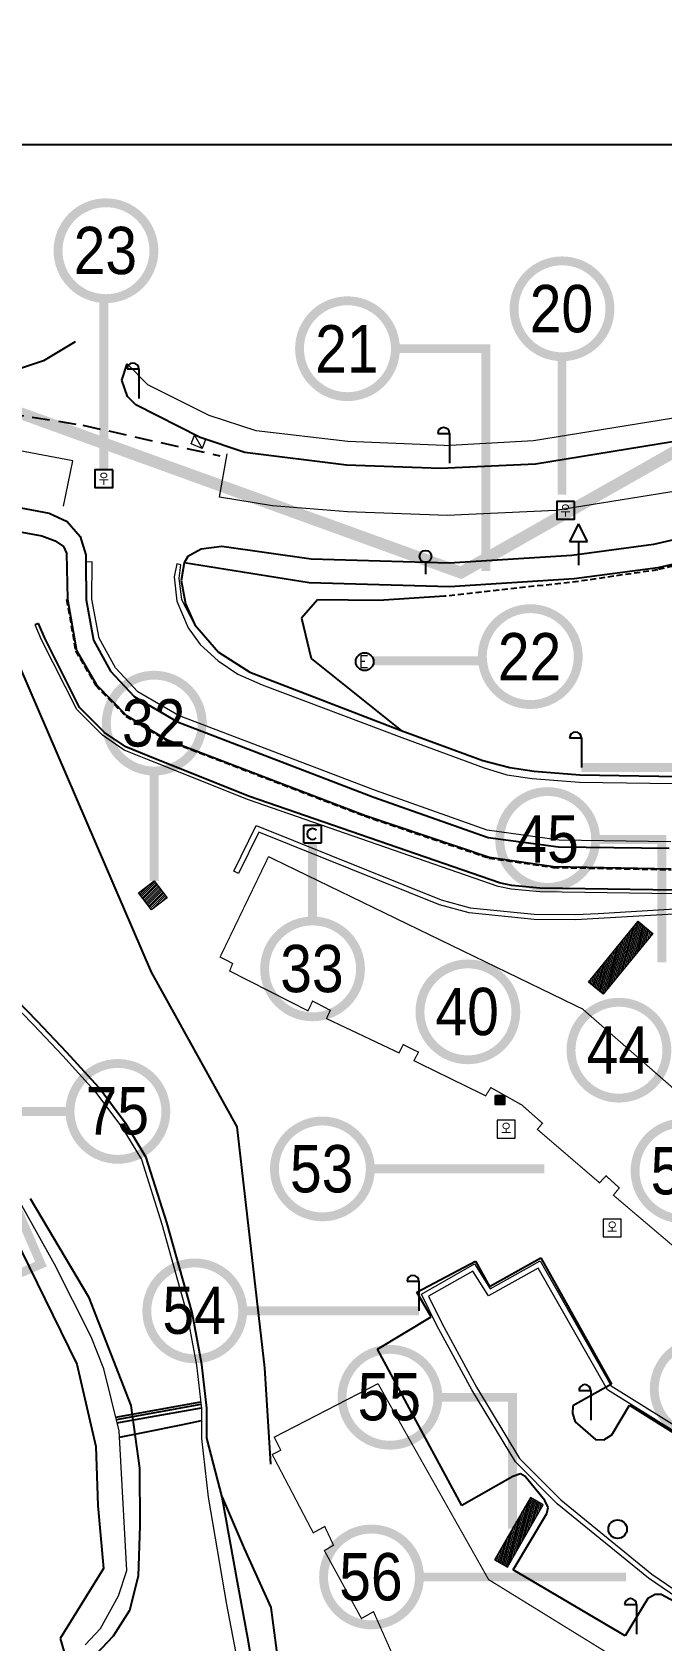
# Model space of a CAD drawing. Extents: x 120542 to 122291, y 586607 to 587713.
# Drawn here: x 120937.3 to 120990.5, y 587433.6 to 587569.5 of the extents above; entities that cross this region are included whole.
import ezdxf
from ezdxf.enums import TextEntityAlignment as Align

# ---------------------------------------------------------------- set-up
doc = ezdxf.new("R2010")
doc.units = 0
doc.header["$MEASUREMENT"] = 0
doc.linetypes.add('DASHED', pattern=[0.75, 0.5, -0.25])
doc.linetypes.add('PHANTOM2', pattern=[1.25, 0.625, -0.125, 0.125, -0.125, 0.125, -0.125])
for name, color, linetype in [('_0넘버링', 7, 'Continuous'), ('_조사구역', 6, 'Continuous'), ('가드레일', 114, 'Continuous'), ('가로등', 7, 'Continuous'), ('낙차공', 6, 'Continuous'), ('도로_보도블럭', 202, 'Continuous'), ('도로_아스콘', 1, 'Continuous'), ('석축_상단', 25, 'SUKCHUK'), ('옹벽_상단', 2, 'ONGBYUCK'), ('우수맨홀', 5, 'Continuous'), ('전력주', 2, 'Continuous'), ('주의표지판', 1, 'Continuous'), ('지시표지판', 7, 'Continuous'), ('지형_상단', 7, 'SUNGJEULTO'), ('지형_하단', 7, 'Continuous'), ('집수맨홀', 144, 'Continuous'), ('차선', 7, 'DASHED'), ('통신맨홀', 3, 'Continuous')]:
    doc.layers.add(name, color=color, linetype=linetype)
for name, color, linetype, lineweight in [('건물', 7, 'Continuous', 20), ('관정', 5, 'Continuous', 18), ('도로-경계석보차도', 134, 'Continuous', 18), ('석축_하단', 30, 'Continuous', 18), ('스틸그레이팅', 140, 'Continuous', 18), ('오수맨홀', 1, 'Continuous', 18), ('옹벽_하단', 2, 'Continuous', 18), ('우수받이', 122, 'Continuous', 18), ('일단정지선', 7, 'Continuous', 20), ('중앙선', 2, 'Continuous', 18), ('환기구', 11, 'Continuous', 18), ('휀스', 3, 'FENCELINE1', 18)]:
    doc.layers.add(name, color=color, linetype=linetype, lineweight=lineweight)
doc.styles.add('GHS', font='simplex.shx', dxfattribs={"bigfont": 'ngsw.shx'})
doc.styles.add('JKS_FONT', font='', dxfattribs={"height": 1.5})
doc.styles.add('sks-ghs', font='romans.shx', dxfattribs={"bigfont": 'ghs.shx'})
doc.styles.get('JKS_FONT').set_extended_font_data('Expo M')
doc.linetypes.add('FENCELINE1', pattern='A,0.25,-0.1,[133,ltypeshp.shx,S=0.1,R=0,X=-0.1,Y=0],-0.1,1', length=1.45)
doc.linetypes.add('ONGBYUCK', pattern='A,1,0,[")",sks-ghs,S=0.5,R=90,X=0.5,Y=0],2', length=3)
doc.linetypes.add('SUKCHUK', pattern='A,1,["V",sks-ghs,S=0.5,R=0,X=0.5,Y=0],0.25,["V",sks-ghs,S=0.5,R=0,X=0.5,Y=0],0.25,["V",sks-ghs,S=0.5,R=0,X=0.5,Y=0],1', length=2.5)
doc.linetypes.add('SUNGJEULTO', pattern='A,0.25,["|",sks-ghs,S=0.3,R=0,X=0.5,Y=0.1],0.55,["|",sks-ghs,S=0.15,R=0,X=0.5,Y=0.05],0.25', length=1.05)
pattern_1 = [(75, (0, 0), (-0.120740728286, 0.032352380638), [])]

# ---------------------------------------------------------------- blocks, each defined once
blk = doc.blocks.new('우수받이')
at = {"layer": '우수받이'}
for points in [[(-0.5, 0), (0.5, 0), (0.5, -0.8), (-0.5, -0.8), (-0.5, 0)], [(-0.5, 0), (0.5, -0.8)]]:
    blk.add_lwpolyline(points, dxfattribs=at)
blk = doc.blocks.new('가로등')
at = {"layer": '가로등'}
for points in [[(-1, 2.5), (0, 2.5)], [(0, 2.5), (0, 0)]]:
    blk.add_lwpolyline(points, dxfattribs=at)
blk.add_arc((-0.5, 2.5), 0.5, 0, 180, dxfattribs=at)
blk = doc.blocks.new('전력주')
at = {"layer": '전력주'}
blk.add_circle((0, 0), 0.75, dxfattribs=at)
at = {"layer": '전력주', "style": 'GHS'}
blk.add_text('E', height=1, rotation=359.9995, dxfattribs=at).set_placement((-0.5, -0.48))
blk = doc.blocks.new('집수맨홀')
at = {"layer": '집수맨홀'}
blk.add_lwpolyline([(-0.37, 0.37), (0.38, 0.37), (0.38, -0.38), (-0.37, -0.38)], close=True, dxfattribs=at)
at = {"layer": '집수맨홀', "color": 251}
for points in [[(-0.37, 0.3), (0.38, 0.3)], [(-0.37, 0.22), (0.38, 0.22)], [(-0.37, 0.15), (0.38, 0.15)], [(-0.37, 0.07), (0.38, 0.07)], [(-0.37, 0), (0.38, 0)], [(-0.37, -0.08), (0.38, -0.08)], [(-0.37, -0.15), (0.38, -0.15)], [(-0.37, -0.23), (0.38, -0.23)], [(-0.37, -0.3), (0.38, -0.3)]]:
    blk.add_lwpolyline(points, dxfattribs=at)
blk = doc.blocks.new('주의표지판')
at = {"layer": '주의표지판'}
for points in [[(0, 3.5), (-0.75, 2)], [(0.75, 2), (0, 3.5)], [(-0.75, 2), (0.75, 2)], [(0, 2), (0, 0)]]:
    blk.add_lwpolyline(points, dxfattribs=at)
blk = doc.blocks.new('오수맨홀')
at = {"layer": '오수맨홀', "linetype": 'Continuous'}
blk.add_lwpolyline([(0.75, 0.75), (-0.75, 0.75), (-0.75, -0.75), (0.75, -0.75), (0.75, 0.75)], dxfattribs=at)
at = {"layer": '오수맨홀', "color": 1, "style": 'GHS'}
blk.add_text('오', height=1, dxfattribs=at).set_placement((0, 0.05, -2), align=Align.MIDDLE)
blk = doc.blocks.new('지시표지판')
at = {"layer": '지시표지판'}
blk.add_line((0, 1), (0, 0), dxfattribs=at)
blk.add_ellipse((0, 1.5), major_axis=(0, 0.5), ratio=0.999999, start_param=-1.570795, end_param=4.71239, dxfattribs=at)
blk = doc.blocks.new('통신맨홀')
at = {"layer": '통신맨홀', "linetype": 'Continuous'}
for points in [[(-0.75, 0.75), (0.75, 0.75)], [(-0.75, -0.75), (-0.75, 0.75)], [(0.75, -0.75), (0.75, 0.75)], [(-0.75, -0.75), (0.75, -0.75)]]:
    blk.add_lwpolyline(points, dxfattribs=at)
blk.add_arc((0, 0), 0.458, 45, 314, dxfattribs=at)
blk = doc.blocks.new('우수맨홀')
at = {"layer": '우수맨홀', "linetype": 'Continuous'}
blk.add_lwpolyline([(0.75, 0.75), (-0.75, 0.75), (-0.75, -0.75), (0.75, -0.75), (0.75, 0.75)], dxfattribs=at)
at = {"layer": '우수맨홀', "linetype": 'Continuous', "style": 'GHS'}
blk.add_text('우', height=1, dxfattribs=at).set_placement((0, -0.02, -2), align=Align.MIDDLE)

msp = doc.modelspace()

# ---------------------------------------------------------------- hatches: boundary and pattern name
at = {"layer": '관정'}
h = msp.add_hatch(dxfattribs=at)
h.set_pattern_fill('ANSI31', color=256, style=0)
h.set_pattern_definition([(45, (0, 0), (-0.088388347648, 0.088388347648), [])])
h.paths.add_polyline_path([(120947.62, 587497.8), (120948.71, 587496.37), (120947.38, 587495.37), (120946.3, 587496.8)])
at = {"layer": '환기구'}
h = msp.add_hatch(dxfattribs=at)
h.set_pattern_fill('ANSI31', color=256, angle=30, style=0)
h.set_pattern_definition(pattern_1)
h.paths.add_polyline_path([(120984.3, 587489.24), (120988.5, 587494.39), (120989.74, 587493.37), (120985.54, 587488.23)])
h = msp.add_hatch(dxfattribs=at)
h.set_pattern_fill('ANSI31', color=256, angle=30, style=0)
h.set_pattern_definition(pattern_1)
h.paths.add_polyline_path([(120977.45, 587439.83), (120980.47, 587445.1), (120979.39, 587445.72), (120976.37, 587440.45)])

# ---------------------------------------------------------------- linework, layer by layer
msp.add_lwpolyline([(120805.5, 587285), (120805.5, 587560), (121255.5, 587560), (121255.5, 587285), (120805.5, 587285)])
at = {"layer": '_0넘버링', "linetype": 'Continuous', "const_width": 0.75, "flags": 128}
for points, elevation in [([(120939.49, 587551.04, -1), (120947.59, 587551.04, -1)], -639), ([(120975.33, 587516.75, -1), (120983.43, 587516.75, -1)], -1281), ([(120970.06, 587486.74, -1), (120978.16, 587486.74, -1)], 628), ([(120940.5, 587478.33, -1), (120948.6, 587478.33, -1)], 624.26), ([(120988.23, 587473.3, -1), (120996.33, 587473.3, -1)], 628)]:
    msp.add_lwpolyline(points, format="xyb", close=True, dxfattribs=dict(at, elevation=elevation))
for points in [[(120978.01, 587546.13, -1), (120986.11, 587546.13, -1)], [(120959.89, 587542.76, -1), (120967.99, 587542.76, -1)], [(120943.57, 587511.13, -1), (120951.67, 587511.13, -1)], [(120976.8, 587501.3, -1), (120984.9, 587501.3, -1)], [(120956.94, 587490.37, -1), (120965.04, 587490.37, -1)], [(120982.82, 587483.5, -1), (120990.92, 587483.5, -1)], [(120957.77, 587473.47, -1), (120965.87, 587473.47, -1)], [(120946.99, 587461.48, -1), (120955.09, 587461.48, -1)], [(120989.85, 587454.88, -1), (120997.95, 587454.88, -1)], [(120963.48, 587454.18, -1), (120971.58, 587454.18, -1)], [(120961.92, 587439, -1), (120970.02, 587439, -1)]]:
    msp.add_lwpolyline(points, format="xyb", close=True, dxfattribs=at)
for points in [[(120943.36, 587532.54), (120943.36, 587546.86)], [(120975.63, 587523.98), (120975.63, 587542.76), (120967.99, 587542.76)], [(120982.06, 587530.44), (120982.06, 587542.08)], [(120966.13, 587516.4), (120975.04, 587516.4)], [(120983.7, 587507.38), (120993.09, 587507.38)], [(120947.62, 587497.8), (120947.62, 587507.08)], [(120960.99, 587501.01), (120960.99, 587494.42)], [(120990.5, 587490.92), (120990.5, 587501.3), (120984.9, 587501.3)], [(120980.58, 587473.47), (120965.87, 587473.47)], [(120969.97, 587461.48), (120955.09, 587461.48)], [(120977.88, 587443.09), (120977.88, 587454.18), (120971.58, 587454.18)], [(120987.47, 587439), (120970.02, 587439)]]:
    msp.add_lwpolyline(points, dxfattribs=at)
msp.add_lwpolyline([(120918.71, 587482.78), (120928.69, 587487.1), (120938.05, 587465.43), (120928.07, 587461.12)], close=True, dxfattribs=at)
at = {"layer": '_0넘버링', "linetype": 'Continuous', "const_width": 0.75, "elevation": 624.26, "flags": 128}
msp.add_lwpolyline([(120932.51, 587478.33), (120940.5, 587478.33)], dxfattribs=at)
at = {"layer": '_0넘버링', "linetype": 'Continuous'}
msp.add_circle((120986.76, 587443.04), 0.781, dxfattribs=at)
at = {"layer": '_조사구역', "color": 1, "linetype": 'PHANTOM2', "ltscale": 10, "const_width": 1, "flags": 128}
msp.add_lwpolyline([(120942.73, 587386.16), (120969.77, 587373.17), (120970.39, 587355.26), (120996.29, 587307.6), (121014.99, 587313.66), (121016.02, 587277.86), (121047.83, 587241.4), (121037.77, 587223.26), (121063.21, 587189.12), (121067.26, 587176.25), (121077.98, 587158.53), (121078.75, 587148.73), (121085.96, 587140.35), (121088.79, 587120.65), (121118.55, 587113.52), (121147.24, 587044.94), (120862.79, 587014.52), (120854.87, 586964.35), (120887.03, 586933.69), (120856.91, 586913.09), (120845.14, 586891.51), (120835.39, 586877.63), (120823.7, 586865.29), (120771.16, 586826.09), (120831.32, 586803.5), (120866.24, 586814.66), (120890.52, 586752.11), (120934.32, 586765.96), (120985.17, 586829.53), (121013.59, 586807.2), (121028.45, 586804.98), (121064.67, 586804.08), (121086.32, 586710.01), (121112.13, 586724.4), (121131.77, 586719.51), (121179.99, 586733.06), (121203.55, 586842.49), (121212.05, 586846.4), (121187.19, 586899.13), (121247.41, 586973.95), (121253.28, 586973.7), (121268.7, 586987.04), (121277.57, 587010.52), (121307.56, 587010.67), (121320.26, 587005.27), (121334.53, 587007.69), (121358.36, 587005.3), (121377.01, 587042.97), (121399.54, 587073.97), (121413.69, 587082.99), (121464.57, 587085.36), (121492.22, 587065.33), (121549.85, 587023.61), (121571.25, 587072.4), (121627.06, 587079.46), (121687.79, 587127.69), (121765.91, 587161.14), (121787.7, 587076.86), (121871.05, 586990.75), (121916.73, 586900.5), (122030.17, 586949.19), (122128.5, 586978.21), (122124.52, 587047.59), (122116.24, 587072.33), (122123.19, 587086.44), (122112.92, 587128.07), (122080.89, 587161.55), (122095.32, 587225.96), (122094.86, 587283.94), (122081.68, 587322.9), (122092.65, 587349.17), (122097.02, 587360.59), (122084.13, 587404.24), (122073.39, 587425.61), (122076.86, 587447.62), (122074.44, 587460.5), (122072.5, 587470.82), (122059.86, 587484.02), (122048.86, 587494.28), (122045.6, 587510.39), (122000.94, 587515.2), (121855.6, 587433.14), (121827.86, 587452.06), (121811.36, 587382.45), (121746.85, 587366.99), (121710.16, 587366.44), (121625.79, 587365.18), (121668.35, 587429.01), (121684.54, 587454.25), (121695.8, 587469.72), (121717.52, 587499.53), (121656.51, 587568.96), (121635.67, 587565.59), (121586.87, 587554.29), (121547.43, 587532.99), (121536.15, 587517.51), (121511.71, 587514.18), (121307.18, 587493.88), (121267.91, 587463.58), (121243.76, 587490.95), (121232.41, 587498.91), (121205.85, 587500.55), (121174.8, 587522.94), (121143.22, 587537.24), (121123.8, 587545.84), (121113.64, 587566.46), (121103.26, 587558.24), (121056.07, 587553.66), (121033.41, 587552.73), (121024.03, 587549.68), (121003.93, 587541.06), (120973.53, 587523.84), (120933.05, 587538.5), (120929.86, 587539.23), (120929.58, 587539.29), (120922.09, 587540.99), (120800.6, 587545.64), (120748.17, 587511.92), (120773.67, 587466.36), (120785.63, 587461.4), (120792.72, 587449.91), (120813.97, 587451.16), (120822.53, 587441.61), (120841.91, 587438.02), (120843.52, 587397.73), (120864.66, 587397.07), (120869.81, 587387.35), (120896.01, 587373.79)], close=True, dxfattribs=at)
at = {"layer": '가드레일', "linetype": 'DASHED'}
for p, q in [((121003.84, 587527.3, 640.59), (120990.14, 587524.08, 639.49)), ((120990.14, 587524.08, 639.49), (120983.45, 587523.1, 639.05)), ((120983.45, 587523.1, 639.05), (120972.13, 587521.85, 638.28))]:
    msp.add_line(p, q, dxfattribs=at)
at = {"layer": '건물', "const_width": 0.1}
for points in [[(120991.58, 587466.85), (120986.4, 587471.25), (120986.9, 587471.87), (120985.78, 587472.89), (120985.23, 587472.3), (120979.98, 587476.81), (120980.41, 587477.33), (120978.67, 587478.87), (120976.05, 587480.34), (120975.61, 587479.65), (120969.56, 587482.61), (120969.93, 587483.34), (120968.65, 587483.97), (120968.3, 587483.27), (120962.17, 587486.17), (120962.49, 587486.87), (120961, 587487.65), (120960.6, 587486.83), (120953.99, 587490.19), (120954.24, 587490.83), (120953.18, 587491.37), (120957.27, 587499.85)], [(120957.27, 587499.85), (120983.8, 587486.98), (121007.48, 587466.26)], [(120968.08, 587431.68), (120966.14, 587436.07), (120965.12, 587435.49), (120961.99, 587441.23), (120962.76, 587441.68), (120962.02, 587443.26), (120961.05, 587442.73), (120957.59, 587449.34), (120958.3, 587449.71), (120957.76, 587450.81), (120957.76, 587450.81), (120966.52, 587455.33)], [(120966.52, 587455.33), (120975.86, 587438.78), (121000.98, 587423.28)]]:
    msp.add_lwpolyline(points, dxfattribs=at)
at = {"layer": '관정'}
msp.add_lwpolyline([(120947.62, 587497.8), (120948.71, 587496.37), (120947.38, 587495.37), (120946.3, 587496.8)], close=True, dxfattribs=at)
at = {"layer": '낙차공'}
for points in [[(120944.38, 587452.51), (120951.54, 587453.8)], [(120944.42, 587452.31), (120951.58, 587453.6)], [(120944.47, 587452.01), (120947.3, 587452.52), (120951.61, 587453.3)], [(120944.69, 587450.81), (120946.68, 587451.21), (120950.04, 587451.89), (120951.61, 587452.21)]]:
    msp.add_lwpolyline(points, dxfattribs=at)
at = {"layer": '도로-경계석보차도'}
for p, q in [((120947.09, 587539.72, 636.57), (120945.32, 587541.49, 636.83)), ((120952.27, 587537.12, 636.76), (120947.09, 587539.72, 636.57)), ((120956.23, 587535.81, 637.01), (120952.27, 587537.12, 636.76)), ((120979.65, 587535.02, 638.73), (120992.36, 587537.07, 639.79)), ((120963.97, 587534.93, 637.49), (120956.23, 587535.81, 637.01)), ((120972.1, 587534.58, 638.09), (120963.97, 587534.93, 637.49)), ((120972.1, 587534.58, 638.09), (120979.65, 587535.02, 638.73))]:
    msp.add_line(p, q, dxfattribs=at)
at = {"layer": '도로_보도블럭'}
for p, q in [((120934.07, 587527.7, 635.96), (120938.11, 587526.96)), ((120938.11, 587526.96), (120939.26, 587526.54)), ((121003.55, 587527.35, 640.53), (120990.16, 587524.26, 639.47)), ((120939.26, 587526.54), (120939.94, 587526.05)), ((120939.94, 587526.05), (120940.2, 587525.49)), ((120940.2, 587525.49), (120940.29, 587521.59)), ((120960.69, 587522.98, 637.42), (120950.14, 587524.67, 636.5)), ((120990.16, 587524.26, 639.47), (120983.1, 587523.31, 638.98)), ((120972.55, 587522.64, 638.22), (120960.69, 587522.98, 637.42)), ((120983.1, 587523.31, 638.98), (120972.55, 587522.64, 638.22)), ((120940.29, 587521.59), (120941.05, 587517.26)), ((120941.05, 587517.26), (120942.73, 587514.37)), ((120942.73, 587514.37), (120945.28, 587511.78)), ((120945.28, 587511.78), (120948.66, 587509.76)), ((120948.66, 587509.76), (120965.38, 587503.36)), ((120965.38, 587503.36), (120975.91, 587499.8)), ((120975.91, 587499.8), (120981.33, 587499.02)), ((120981.33, 587499.02), (120991.27, 587498.82)), ((120969.8, 587463.05, 625.29), (120974.74, 587465.69, 625.37)), ((120974.74, 587465.69, 625.37), (120975.95, 587463.54, 625.36)), ((120975.95, 587463.54, 625.36), (120980.26, 587465.95, 625.36)), ((120980.26, 587465.95, 625.36), (120986.24, 587455.28, 625.27)), ((120971, 587460.97, 625.32), (120969.8, 587463.05, 625.29)), ((120966.47, 587458.24, 625.37), (120971, 587460.97, 625.32)), ((120973.59, 587445.05, 625.24), (120966.47, 587458.24, 625.37)), ((120986.24, 587455.28, 625.27), (120982.98, 587453.47, 625.29)), ((120982.98, 587453.47, 625.29), (120982.95, 587452.82, 625.33)), ((120986.26, 587451, 625.2), (120987.76, 587453.52, 625.22)), ((120987.76, 587453.52, 625.22), (121000.32, 587445.64, 625.06)), ((120982.95, 587452.82, 625.33), (120983.17, 587452.11, 625.29)), ((120983.17, 587452.11, 625.29), (120984.88, 587450.61, 625.27)), ((120985.59, 587450.59, 625.24), (120986.26, 587451, 625.2)), ((120984.88, 587450.61, 625.27), (120985.59, 587450.59, 625.24)), ((120977.9, 587447.5, 625.17), (120973.59, 587445.05, 625.24)), ((120978.56, 587447.72, 625.14), (120977.9, 587447.5, 625.17)), ((120978.96, 587447.5, 625.13), (120978.56, 587447.72, 625.14)), ((120980.61, 587445.46, 625.13), (120978.96, 587447.5, 625.13)), ((120980.88, 587444.86, 625.13), (120980.61, 587445.46, 625.13)), ((120977.94, 587439.59, 625.22), (120980.77, 587444.36, 625.2)), ((120980.77, 587444.36, 625.2), (120980.88, 587444.86, 625.13)), ((120987.4, 587434.04, 625.31), (120977.94, 587439.59, 625.22)), ((120989.3, 587437.18, 625.27), (120987.4, 587434.04, 625.31)), ((120989.93, 587437.53, 625.23), (120989.3, 587437.18, 625.27)), ((120990.44, 587437.51, 625.24), (120989.93, 587437.53, 625.23)), ((120993.43, 587435.91, 625.19), (120990.44, 587437.51, 625.24))]:
    msp.add_line(p, q, dxfattribs=at)
at = {"layer": '도로_아스콘'}
for p, q in [((120940.94, 587543.33, 636.65), (120938.26, 587541.74, 636.13)), ((120938.26, 587541.74, 636.13), (120935.91, 587540.95, 635.96)), ((120944.88, 587540.11, 636.5), (120945.32, 587541.49, 636.83)), ((120945.37, 587538.73, 636.37), (120944.88, 587540.11, 636.5)), ((120946.05, 587538.02, 636.31), (120945.37, 587538.73, 636.37)), ((120951.49, 587535.27, 636.51), (120946.05, 587538.02, 636.31)), ((120955.26, 587534, 636.73), (120951.49, 587535.27, 636.51)), ((120992.76, 587535.11, 639.58), (120979.81, 587533.02, 638.47)), ((120963.85, 587532.93, 637.33), (120955.26, 587534, 636.73)), ((120971.8, 587532.63, 637.85), (120963.85, 587532.93, 637.33)), ((120979.81, 587533.02, 638.47), (120971.8, 587532.63, 637.85)), ((120934.37, 587529.69, 635.79), (120938.73, 587528.88, 635.93)), ((120938.73, 587528.88, 635.93), (120940.25, 587528.17, 635.95)), ((120940.25, 587528.17, 635.95), (120941.35, 587526.89, 636.01)), ((121003.01, 587529.28, 640.27), (120989.8, 587526.23, 639.22)), ((120941.35, 587526.89, 636.01), (120941.85, 587525.34, 636.03)), ((120951.57, 587525.83, 636.69), (120950.45, 587525.21, 636.6)), ((120953.34, 587526.05, 636.79), (120951.57, 587525.83, 636.69)), ((120960.86, 587524.98, 637.22), (120953.34, 587526.05, 636.79)), ((120989.8, 587526.23, 639.22), (120982.9, 587525.3, 638.72)), ((120941.85, 587525.34, 636.03), (120941.85, 587524.72, 635.99)), ((120941.85, 587524.72, 635.99), (120941.87, 587521.56, 636)), ((120950.14, 587524.67, 636.5), (120949.9, 587523.19, 636.41)), ((120950.45, 587525.21, 636.6), (120950.14, 587524.67, 636.5)), ((120972.52, 587524.64, 638.02), (120960.86, 587524.98, 637.22)), ((120982.9, 587525.3, 638.72), (120972.52, 587524.64, 638.02)), ((120949.9, 587523.19, 636.41), (120950.26, 587521.21, 636.15)), ((120941.87, 587521.56, 636), (120942.49, 587518.15, 635.87)), ((120950.26, 587521.21, 636.15), (120951.04, 587519.42, 635.98)), ((120951.04, 587519.42, 635.98), (120953.05, 587517.12, 635.81)), ((120942.49, 587518.15, 635.87), (120943.93, 587515.51, 635.96)), ((120953.05, 587517.12, 635.81), (120955.7, 587515.44, 635.69)), ((120943.93, 587515.51, 635.96), (120945.91, 587513.38, 635.85)), ((120955.7, 587515.44, 635.69), (120968.47, 587510.5, 635.1)), ((120945.91, 587513.38, 635.85), (120949.59, 587511.23, 635.83)), ((120949.59, 587511.23, 635.83), (120966.07, 587504.91, 635.06)), ((120968.47, 587510.5, 635.1), (120975.36, 587507.98, 634.75)), ((120975.36, 587507.98, 634.75), (120977.66, 587507.38, 634.65)), ((120977.66, 587507.38, 634.65), (120979.7, 587507.07, 634.57)), ((120979.7, 587507.07, 634.57), (120983.57, 587506.76, 634.36)), ((120983.57, 587506.76, 634.36), (120999.49, 587506.51, 633.38)), ((120966.07, 587504.91, 635.06), (120975.81, 587501.46, 634.67)), ((120975.81, 587501.46, 634.67), (120981.77, 587500.68, 634.48)), ((120981.77, 587500.68, 634.48), (120991.1, 587500.58, 633.92))]:
    msp.add_line(p, q, dxfattribs=at)
at = {"layer": '석축_상단'}
for p, q in [((120937.74, 587485.94, 627.23), (120932.93, 587490.9, 628.2)), ((120940.24, 587483.32, 626.72), (120937.74, 587485.94, 627.23)), ((120942.93, 587480.35, 626.16), (120940.24, 587483.32, 626.72)), ((120945.26, 587477.25, 625.62), (120942.93, 587480.35, 626.16)), ((120946.94, 587474.45, 625.17), (120945.26, 587477.25, 625.62)), ((120948.68, 587468.94, 624.42), (120946.94, 587474.45, 625.17)), ((120950.81, 587461.35, 623.36), (120948.68, 587468.94, 624.42)), ((120951.65, 587456.94, 622.8), (120950.81, 587461.35, 623.36)), ((120952.07, 587453.26, 622.33), (120951.65, 587456.94, 622.8)), ((120952.05, 587450.74, 622.03), (120952.07, 587453.26, 622.33)), ((120953.36, 587445.74, 621.33), (120952.05, 587450.74, 622.03)), ((120954.65, 587438.57, 620.79), (120953.36, 587445.74, 621.33)), ((120955.51, 587433.83, 620.2), (120954.65, 587438.57, 620.79)), ((120956.29, 587429.47, 619.65), (120955.51, 587433.83, 620.2))]:
    msp.add_line(p, q, dxfattribs=at)
at = {"layer": '석축_하단'}
for p, q in [((120932.6, 587490.6, 624.04), (120937.42, 587485.63, 624.46)), ((120937.42, 587485.63, 624.46), (120939.91, 587483.02, 624.4)), ((120939.91, 587483.02, 624.4), (120942.58, 587480.06, 624.01)), ((120942.58, 587480.06, 624.01), (120944.89, 587477, 623.1)), ((120944.89, 587477, 623.1), (120946.53, 587474.27, 622.61)), ((120946.53, 587474.27, 622.61), (120948.25, 587468.81, 621.84)), ((120948.25, 587468.81, 621.84), (120950.37, 587461.25, 620.74)), ((120950.37, 587461.25, 620.74), (120951.2, 587456.88, 620.21)), ((120951.2, 587456.88, 620.21), (120951.62, 587453.23, 619.28)), ((120951.62, 587453.23, 619.28), (120951.6, 587450.71, 618.48)), ((120951.6, 587450.71, 618.48), (120952.16, 587445.74, 617.78)), ((120952.16, 587445.74, 617.78), (120953.73, 587436.67, 616.83)), ((120953.73, 587436.67, 616.83), (120954.93, 587430.38, 616.61))]:
    msp.add_line(p, q, dxfattribs=at)
at = {"layer": '스틸그레이팅'}
for p, q in [((120942.37, 587524.75), (120941.85, 587524.72)), ((120942.36, 587521.61), (120942.37, 587524.75)), ((120949.53, 587524.6), (120949.29, 587523.48)), ((120949.87, 587524.49), (120949.53, 587524.6)), ((120949.73, 587523.39), (120949.87, 587524.49)), ((120949.29, 587523.48), (120949.54, 587521.43)), ((120949.94, 587521.54), (120949.73, 587523.39)), ((120942.97, 587518.32), (120942.36, 587521.61)), ((120949.54, 587521.43), (120950.48, 587519.19)), ((120951.04, 587519.42), (120949.94, 587521.54)), ((120950.48, 587519.19), (120951.51, 587517.77)), ((120944.34, 587515.8), (120942.97, 587518.32)), ((120951.51, 587517.77), (120953.02, 587516.39)), ((120953.02, 587516.39), (120954.67, 587515.28)), ((120946.22, 587513.77), (120944.34, 587515.8)), ((120954.67, 587515.28), (120956.73, 587514.36)), ((120949.66, 587511.77), (120946.22, 587513.77)), ((120956.73, 587514.36), (120968.52, 587509.93)), ((120966.3, 587505.43), (120949.66, 587511.77)), ((120968.52, 587509.93), (120975.48, 587507.34)), ((120975.48, 587507.34), (120977.41, 587506.76)), ((120977.41, 587506.76), (120979.53, 587506.45)), ((120979.53, 587506.45), (120983.53, 587506.13)), ((120975.75, 587502.1), (120966.3, 587505.43)), ((120983.53, 587506.13), (120999.55, 587505.94)), ((120954.33, 587498.62), (120956.23, 587502.49)), ((120956.23, 587502.49), (120971.86, 587496.21)), ((120956.45, 587501.92), (120954.73, 587498.43)), ((120971.72, 587495.78), (120956.45, 587501.92)), ((120981.81, 587501.25), (120975.75, 587502.1)), ((120991.24, 587501.11), (120981.81, 587501.25)), ((120954.73, 587498.43), (120954.33, 587498.62)), ((120974.21, 587495.1), (120971.72, 587495.78)), ((120971.86, 587496.21), (120974.29, 587495.54)), ((120974.29, 587495.54), (120979.72, 587494.98)), ((120985.12, 587495.06), (121001.16, 587495.99)), ((121001.15, 587495.54), (120985.14, 587494.62)), ((120979.7, 587494.53), (120974.21, 587495.1)), ((120983.22, 587494.51), (120979.7, 587494.53)), ((120979.72, 587494.98), (120983.21, 587494.96)), ((120983.21, 587494.96), (120985.12, 587495.06)), ((120985.14, 587494.62), (120983.22, 587494.51)), ((120976, 587463.35), (120980.22, 587465.71)), ((120980.22, 587465.71), (120986.22, 587455.14)), ((120970.18, 587462.88), (120974.67, 587465.45)), ((120974.52, 587464.84), (120970.78, 587462.71)), ((120975.85, 587462.75), (120974.52, 587464.84)), ((120974.67, 587465.45), (120976, 587463.35)), ((120980.05, 587465.1), (120975.85, 587462.75)), ((120985.89, 587454.81), (120980.05, 587465.1)), ((120971.5, 587460.23), (120970.18, 587462.88)), ((120970.78, 587462.71), (120971.9, 587460.44)), ((120974.45, 587454.8), (120971.5, 587460.23)), ((120971.9, 587460.44), (120974.84, 587455.03)), ((120978.12, 587448.73), (120974.45, 587454.8)), ((120974.84, 587455.03), (120978.48, 587449.01)), ((120999.51, 587446.3), (120985.89, 587454.81)), ((120986.22, 587455.14), (120999.73, 587446.69)), ((120981.66, 587445.18), (120978.12, 587448.73)), ((120978.48, 587449.01), (120981.96, 587445.51)), ((120981.96, 587445.51), (120989.64, 587439.25)), ((120989.37, 587438.89), (120981.66, 587445.18)), ((120993.49, 587436.07), (120989.37, 587438.89)), ((120989.64, 587439.25), (120993.68, 587436.49))]:
    msp.add_line(p, q, dxfattribs=at)
at = {"layer": '옹벽_상단'}
for p, q in [((120937.84, 587519.54, 635.97), (120937.57, 587519.42, 635.88)), ((120938.37, 587518.3, 636.56), (120937.84, 587519.54, 635.97)), ((120941.31, 587512.45, 636.37), (120938.37, 587518.3, 636.56)), ((120943.43, 587510.35, 636.26), (120941.31, 587512.45, 636.37)), ((120945.22, 587509.13, 636.18), (120943.43, 587510.35, 636.26)), ((120947.71, 587508.11, 636.07), (120945.22, 587509.13, 636.18)), ((120955.67, 587504.93, 635.71), (120947.71, 587508.11, 636.07)), ((120976.77, 587497.63, 634.79), (120955.67, 587504.93, 635.71)), ((120977.81, 587497.4, 634.75), (120976.76, 587497.63, 634.79)), ((120980.19, 587497.19, 634.65), (120977.81, 587497.4, 634.75)), ((121000.74, 587496.87, 633.78), (120980.19, 587497.19, 634.65)), ((120935.71, 587467.97, 627.61), (120941.09, 587456.99, 626.41)), ((120941.09, 587456.99, 626.41), (120942.68, 587450.03, 625.71)), ((120942.68, 587450.03, 625.71), (120942.86, 587445.05, 625.2)), ((120942.86, 587445.05, 625.2), (120943.32, 587439.71, 624.6)), ((120943.32, 587439.71, 624.6), (120939.67, 587433.8, 624.84)), ((120939.67, 587433.8, 624.84), (120943.42, 587420.94, 622.71))]:
    msp.add_line(p, q, dxfattribs=at)
at = {"layer": '옹벽_하단'}
for p, q in [((120938.1, 587518.18, 635.61), (120937.57, 587519.42, 635.88)), ((120941.07, 587512.27, 633.57), (120938.1, 587518.18, 635.61)), ((120943.24, 587510.12, 633.21), (120941.07, 587512.27, 633.57)), ((120945.07, 587508.86, 633.29), (120943.24, 587510.12, 633.21)), ((120947.6, 587507.83, 633.25), (120945.07, 587508.86, 633.29)), ((120955.57, 587504.65, 632.46), (120947.6, 587507.83, 633.25)), ((120976.68, 587497.34, 631.21), (120955.57, 587504.65, 632.46)), ((120977.76, 587497.11, 631.2), (120976.68, 587497.34, 631.21)), ((120980.18, 587496.89, 631.18), (120977.76, 587497.11, 631.2)), ((121000.74, 587496.57, 631), (120980.18, 587496.89, 631.18)), ((120939.2, 587465.43, 622.55), (120936.43, 587470.38, 623.38)), ((120942.28, 587459.28, 621.08), (120939.2, 587465.43, 622.55)), ((120943.36, 587456.57, 620.72), (120942.28, 587459.28, 621.08)), ((120944.66, 587451.35, 619.77), (120943.36, 587456.57, 620.72)), ((120945.29, 587439.56, 618.69), (120944.66, 587451.35, 619.77)), ((120944.61, 587437.4, 618.63), (120945.29, 587439.56, 618.69)), ((120943.07, 587434.64, 618.6), (120944.61, 587437.4, 618.63)), ((120941.79, 587433.27, 618.72), (120943.07, 587434.64, 618.6))]:
    msp.add_line(p, q, dxfattribs=at)
at = {"layer": '일단정지선'}
for points in [[(120953.13, 587530.21), (120953.79, 587533.87)], [(120939.96, 587529.46), (120940.74, 587533.29)]]:
    msp.add_lwpolyline(points, dxfattribs=at)
at = {"layer": '중앙선'}
for p, q in [((120940.74, 587533.29, 636.08), (120935.68, 587534.25, 635.9)), ((120993.72, 587531.06, 639.66), (120981.54, 587529.1, 638.67)), ((120957.61, 587529.48, 637.02), (120953.13, 587530.21, 636.7)), ((120963.95, 587528.99, 637.45), (120957.61, 587529.48, 637.02)), ((120972.35, 587528.67, 638.03), (120963.95, 587528.99, 637.45)), ((120981.54, 587529.1, 638.67), (120972.35, 587528.67, 638.03))]:
    msp.add_line(p, q, dxfattribs=at)
at = {"layer": '지형_상단', "ltscale": 2}
for p, q in [((120961.42, 587521.54, 637.47), (120960.06, 587520, 637.13)), ((120966.6, 587521.49, 637.89), (120961.42, 587521.54, 637.47)), ((120972.13, 587521.85, 638.28), (120966.6, 587521.49, 637.89)), ((120960.06, 587520, 637.13), (120960.88, 587516.59, 636.04)), ((120947.38, 587490.09, 630.31), (120934.68, 587519.58, 635.24)), ((120960.88, 587516.59, 636.04), (120968.47, 587510.5, 635.1)), ((120954.62, 587477.03, 628.93), (120947.38, 587490.09, 630.31)), ((120956.96, 587456.66, 624.95), (120954.62, 587477.03, 628.93)), ((120937.15, 587470.98, 623.43), (120942.07, 587462.67, 620.85)), ((120942.07, 587462.67, 620.85), (120945.65, 587453.49, 620)), ((120957.48, 587448.52, 623.12), (120956.96, 587456.66, 624.95)), ((120945.65, 587453.49, 620), (120946.36, 587448.18, 618.74)), ((120946.36, 587448.18, 618.74), (120946.41, 587443.35, 617.74)), ((120946.41, 587443.35, 617.74), (120946.27, 587439.06, 618.37)), ((120946.27, 587439.06, 618.37), (120945.54, 587436.18, 618.29)), ((120945.54, 587436.18, 618.29), (120944.15, 587434, 618.4)), ((120944.15, 587434, 618.4), (120942.21, 587431.94, 618.42))]:
    msp.add_line(p, q, dxfattribs=at)
at = {"layer": '지형_하단'}
for p, q in [((120953.36, 587445.74, 621.33), (120955.22, 587441.41, 621.07)), ((120955.22, 587441.41, 621.07), (120957.46, 587436.42, 620.73)), ((120957.46, 587436.42, 620.73), (120958.16, 587431.06, 620.03))]:
    msp.add_line(p, q, dxfattribs=at)
at = {"layer": '차선', "ltscale": 3}
for p, q in [((120935.08, 587537.34), (120941.59, 587536.3)), ((120941.59, 587536.3), (120953.17, 587533.71))]:
    msp.add_line(p, q, dxfattribs=at)
at = {"layer": '환기구'}
for points in [[(120984.3, 587489.24), (120988.5, 587494.39), (120989.74, 587493.37), (120985.54, 587488.23)], [(120977.45, 587439.83), (120980.47, 587445.1), (120979.39, 587445.72), (120976.37, 587440.45)]]:
    msp.add_lwpolyline(points, close=True, dxfattribs=at)
at = {"layer": '휀스', "linetype": 'DASHED'}
for p, q in [((120940.19, 587521.57), (120940.95, 587517.23)), ((120940.95, 587517.23), (120942.65, 587514.31)), ((120942.65, 587514.31), (120945.22, 587511.7)), ((120945.22, 587511.7), (120948.62, 587509.67)), ((120948.62, 587509.67), (120965.35, 587503.26)), ((120965.35, 587503.26), (120975.89, 587499.7)), ((120975.89, 587499.7), (120981.32, 587498.92)), ((120981.32, 587498.92), (120991.27, 587498.72))]:
    msp.add_line(p, q, dxfattribs=at)

# ---------------------------------------------------------------- block references
at = {"layer": '가로등'}
for p in [(120946.32, 587538.55), (120972.56, 587533.1), (120983.7, 587507.38), (120969.97, 587461.48), (120984.49, 587452.25), (120988.35, 587434.17)]:
    msp.add_blockref('가로등', p, dxfattribs=at)
at = {"layer": '오수맨홀'}
for p in [(120977.34, 587476.83), (120986.3, 587468.48)]:
    msp.add_blockref('오수맨홀', p, dxfattribs=at)
at = {"layer": '우수맨홀'}
for p in [(120943.36, 587531.79), (120982.36, 587529.11)]:
    msp.add_blockref('우수맨홀', p, dxfattribs=at)
at = {"layer": '우수받이', "rotation": 337.8921650619322}
msp.add_blockref('우수받이', (120951.49, 587535.27), dxfattribs=at)
at = {"layer": '전력주'}
msp.add_blockref('전력주', (120965.39, 587516.32), dxfattribs=at)
at = {"layer": '주의표지판'}
msp.add_blockref('주의표지판', (120983.45, 587524.48), dxfattribs=at)
at = {"layer": '지시표지판'}
msp.add_blockref('지시표지판', (120970.53, 587523.72), dxfattribs=at)
at = {"layer": '집수맨홀'}
msp.add_blockref('집수맨홀', (120976.81, 587479.29), dxfattribs=at)
at = {"layer": '통신맨홀'}
msp.add_blockref('통신맨홀', (120960.99, 587501.76), dxfattribs=at)

# ---------------------------------------------------------------- texts
at = {"layer": '_0넘버링', "linetype": 'Continuous', "style": 'JKS_FONT', "width": 0.9}
for s, p in [('23', (120943.49, 587551.06, -639)), ('20', (120982.01, 587546.15)), ('21', (120963.89, 587542.78)), ('22', (120979.32, 587516.77, -1281)), ('32', (120947.57, 587511.15)), ('45', (120980.8, 587501.32)), ('33', (120960.94, 587490.4)), ('40', (120974.05, 587486.77, 628)), ('44', (120986.81, 587483.52)), ('75', (120944.5, 587478.35, 624.26)), ('53', (120961.76, 587473.49)), ('52', (120992.22, 587473.32, 628)), ('54', (120950.99, 587461.51)), ('55', (120967.47, 587454.2)), ('56', (120965.92, 587439.02))]:
    msp.add_text(s, height=4, dxfattribs=at).set_placement(p, align=Align.MIDDLE)

doc.saveas('drawing.dxf')
